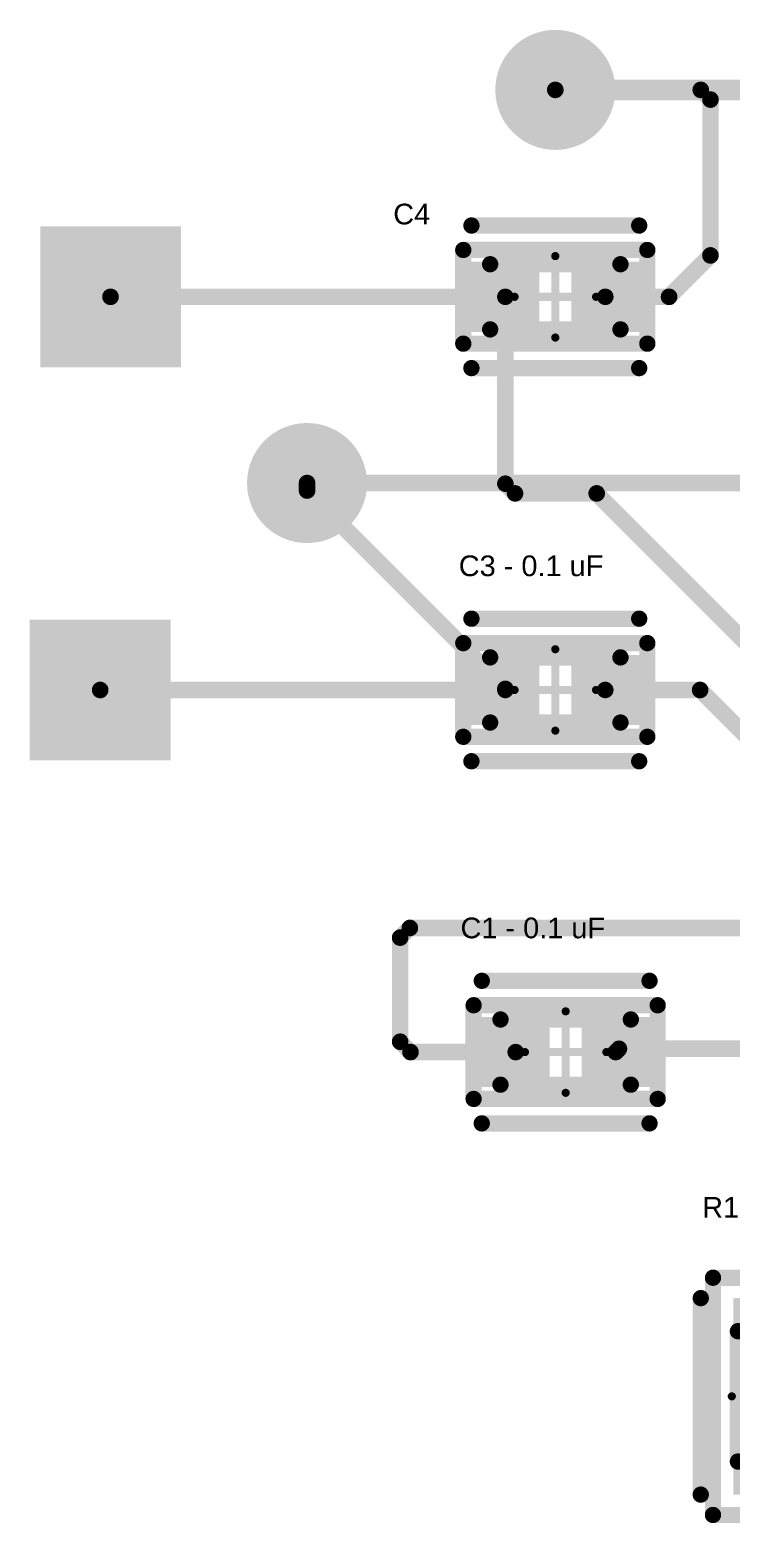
# Model space of a CAD drawing. Header units: inches. Extents: x 49.2 to 73.9, y 82.3 to 101.1.
# Drawn here: x 49.17 to 57.78, y 82.74 to 101.07 of the extents above; entities that cross this region are included whole.
import ezdxf

# ---------------------------------------------------------------- set-up
doc = ezdxf.new("R2010")
doc.units = ezdxf.units.IN
for name, color, linetype in [('Bottom Layer', 5, 'Continuous'), ('Bottom Solder', 6, 'Continuous'), ('Multi-Layer', 9, 'Continuous'), ('Pad Holes', 156, 'Continuous'), ('Top 3D Body', 56, 'Continuous'), ('Top Assembly', 56, 'Continuous'), ('Top Component Center', 56, 'Continuous'), ('Top Courtyard', 56, 'Continuous'), ('Top Layer', 1, 'Continuous'), ('Top Overlay', 2, 'Continuous'), ('Top Paste', 8, 'Continuous'), ('Top Solder', 216, 'Continuous'), ('Via Holes', 16, 'Continuous')]:
    doc.layers.add(name, color=color, linetype=linetype)
doc.styles.add('Arial', font='', dxfattribs={"height": 0.2})
doc.styles.get('Arial').set_extended_font_data('Arial')

# ---------------------------------------------------------------- blocks, each defined once
blk = doc.blocks.new('FP_0603B104K500CT_IPC_C_1')
at = {"layer": 'Top Layer'}
for points in [[(-1.03, 0.43), (-0.197, 0.43), (-0.197, -0.43), (-1.03, -0.43)], [(0.197, 0.43), (1.03, 0.43), (1.03, -0.43), (0.197, -0.43)]]:
    blk.add_hatch(color=1, dxfattribs=at).paths.add_polyline_path(points)
at = {"layer": 'Top Paste'}
for points in [[(-1.03, 0.43), (-0.197, 0.43), (-0.197, -0.43), (-1.03, -0.43)], [(0.197, 0.43), (1.03, 0.43), (1.03, -0.43), (0.197, -0.43)]]:
    blk.add_hatch(color=8, dxfattribs=at).paths.add_polyline_path(points)
at = {"layer": 'Top Solder'}
for points in [[(-1.03, 0.43), (-0.197, 0.43), (-0.197, -0.43), (-1.03, -0.43)], [(0.197, 0.43), (1.03, 0.43), (1.03, -0.43), (0.197, -0.43)]]:
    blk.add_hatch(color=216, dxfattribs=at).paths.add_polyline_path(points)
at = {"layer": 'Top 3D Body'}
for points in [[(-0.8, 0.4, 0.2, 0.2, 0), (-0.8, -0.4, 0.2, 0.2, 0)], [(0.8, 0.4, 0.2, 0.2, 0), (-0.8, 0.4, 0.2, 0.2, 0)], [(0.8, 0.4, 0.2, 0.2, 0), (0.8, -0.4, 0.2, 0.2, 0)], [(0.8, -0.4, 0.2, 0.2, 0), (-0.8, -0.4, 0.2, 0.2, 0)]]:
    blk.add_lwpolyline(points, format="xyseb", dxfattribs=at)
for points in [[(-0.85, 0.4, 0.1, 0.1, 1), (-0.75, 0.4, 0.1, 0.1, 1)], [(-0.85, 0.4, 0.1, 0.1, 1), (-0.75, 0.4, 0.1, 0.1, 1)], [(0.75, 0.4, 0.1, 0.1, 1), (0.85, 0.4, 0.1, 0.1, 1)], [(0.75, 0.4, 0.1, 0.1, 1), (0.85, 0.4, 0.1, 0.1, 1)], [(-0.85, -0.4, 0.1, 0.1, 1), (-0.75, -0.4, 0.1, 0.1, 1)], [(-0.85, -0.4, 0.1, 0.1, 1), (-0.75, -0.4, 0.1, 0.1, 1)], [(0.75, -0.4, 0.1, 0.1, 1), (0.85, -0.4, 0.1, 0.1, 1)], [(0.75, -0.4, 0.1, 0.1, 1), (0.85, -0.4, 0.1, 0.1, 1)]]:
    blk.add_lwpolyline(points, format="xyseb", close=True, dxfattribs=at)
at = {"layer": 'Top Assembly'}
for points in [[(-1.13, 0.575, 0.2, 0.2, 0), (-1.13, -0.575, 0.2, 0.2, 0)], [(1.13, 0.575, 0.2, 0.2, 0), (-1.13, 0.575, 0.2, 0.2, 0)], [(1.13, 0.575, 0.2, 0.2, 0), (1.13, -0.575, 0.2, 0.2, 0)], [(1.13, -0.575, 0.2, 0.2, 0), (-1.13, -0.575, 0.2, 0.2, 0)]]:
    blk.add_lwpolyline(points, format="xyseb", dxfattribs=at)
for points in [[(-1.18, 0.575, 0.1, 0.1, 1), (-1.08, 0.575, 0.1, 0.1, 1)], [(-1.18, 0.575, 0.1, 0.1, 1), (-1.08, 0.575, 0.1, 0.1, 1)], [(1.08, 0.575, 0.1, 0.1, 1), (1.18, 0.575, 0.1, 0.1, 1)], [(1.08, 0.575, 0.1, 0.1, 1), (1.18, 0.575, 0.1, 0.1, 1)], [(-1.18, -0.575, 0.1, 0.1, 1), (-1.08, -0.575, 0.1, 0.1, 1)], [(-1.18, -0.575, 0.1, 0.1, 1), (-1.08, -0.575, 0.1, 0.1, 1)], [(1.08, -0.575, 0.1, 0.1, 1), (1.18, -0.575, 0.1, 0.1, 1)], [(1.08, -0.575, 0.1, 0.1, 1), (1.18, -0.575, 0.1, 0.1, 1)]]:
    blk.add_lwpolyline(points, format="xyseb", close=True, dxfattribs=at)
at = {"layer": 'Top Component Center'}
for points in [[(0, 0.5, 0.1, 0.1, 0), (0, -0.5, 0.1, 0.1, 0)], [(0.5, 0, 0.1, 0.1, 0), (-0.5, 0, 0.1, 0.1, 0)]]:
    blk.add_lwpolyline(points, format="xyseb", dxfattribs=at)
for points in [[(-0.025, 0.5, 0.05, 0.05, 1), (0.025, 0.5, 0.05, 0.05, 1)], [(-0.525, 0, 0.05, 0.05, 1), (-0.475, 0, 0.05, 0.05, 1)], [(0.475, 0, 0.05, 0.05, 1), (0.525, 0, 0.05, 0.05, 1)], [(-0.025, -0.5, 0.05, 0.05, 1), (0.025, -0.5, 0.05, 0.05, 1)]]:
    blk.add_lwpolyline(points, format="xyseb", close=True, dxfattribs=at)
at = {"layer": 'Top Courtyard'}
for points in [[(-1.13, 0.575, 0.2, 0.2, 0), (-1.13, -0.575, 0.2, 0.2, 0)], [(1.13, 0.575, 0.2, 0.2, 0), (-1.13, 0.575, 0.2, 0.2, 0)], [(1.13, 0.575, 0.2, 0.2, 0), (1.13, -0.575, 0.2, 0.2, 0)], [(1.13, -0.575, 0.2, 0.2, 0), (-1.13, -0.575, 0.2, 0.2, 0)]]:
    blk.add_lwpolyline(points, format="xyseb", dxfattribs=at)
for points in [[(-1.18, 0.575, 0.1, 0.1, 1), (-1.08, 0.575, 0.1, 0.1, 1)], [(-1.18, 0.575, 0.1, 0.1, 1), (-1.08, 0.575, 0.1, 0.1, 1)], [(1.08, 0.575, 0.1, 0.1, 1), (1.18, 0.575, 0.1, 0.1, 1)], [(1.08, 0.575, 0.1, 0.1, 1), (1.18, 0.575, 0.1, 0.1, 1)], [(-1.18, -0.575, 0.1, 0.1, 1), (-1.08, -0.575, 0.1, 0.1, 1)], [(-1.18, -0.575, 0.1, 0.1, 1), (-1.08, -0.575, 0.1, 0.1, 1)], [(1.08, -0.575, 0.1, 0.1, 1), (1.18, -0.575, 0.1, 0.1, 1)], [(1.08, -0.575, 0.1, 0.1, 1), (1.18, -0.575, 0.1, 0.1, 1)]]:
    blk.add_lwpolyline(points, format="xyseb", close=True, dxfattribs=at)
at = {"layer": 'Top Overlay'}
for points in [[(1.03, 0.875, 0.2, 0.2, 0), (-1.03, 0.875, 0.2, 0.2, 0)], [(1.03, -0.875, 0.2, 0.2, 0), (-1.03, -0.875, 0.2, 0.2, 0)]]:
    blk.add_lwpolyline(points, format="xyseb", dxfattribs=at)
for points in [[(-1.08, 0.875, 0.1, 0.1, 1), (-0.98, 0.875, 0.1, 0.1, 1)], [(0.98, 0.875, 0.1, 0.1, 1), (1.08, 0.875, 0.1, 0.1, 1)], [(-1.08, -0.875, 0.1, 0.1, 1), (-0.98, -0.875, 0.1, 0.1, 1)], [(0.98, -0.875, 0.1, 0.1, 1), (1.08, -0.875, 0.1, 0.1, 1)]]:
    blk.add_lwpolyline(points, format="xyseb", close=True, dxfattribs=at)
blk = doc.blocks.new('FP_CRCW0603_HP_3_IPC_B_5')
at = {"layer": 'Top Layer'}
for points in [[(-1.206, 0.481), (-0.248, 0.481), (-0.248, -0.481), (-1.206, -0.481)], [(0.248, 0.481), (1.206, 0.481), (1.206, -0.481), (0.248, -0.481)]]:
    blk.add_hatch(color=1, dxfattribs=at).paths.add_polyline_path(points)
at = {"layer": 'Top Paste'}
for points in [[(-1.206, 0.481), (-0.248, 0.481), (-0.248, -0.481), (-1.206, -0.481)], [(0.248, 0.481), (1.206, 0.481), (1.206, -0.481), (0.248, -0.481)]]:
    blk.add_hatch(color=8, dxfattribs=at).paths.add_polyline_path(points)
at = {"layer": 'Top Solder'}
for points in [[(-1.206, 0.481), (-0.248, 0.481), (-0.248, -0.481), (-1.206, -0.481)], [(0.248, 0.481), (1.206, 0.481), (1.206, -0.481), (0.248, -0.481)]]:
    blk.add_hatch(color=216, dxfattribs=at).paths.add_polyline_path(points)
at = {"layer": 'Top 3D Body'}
for points in [[(-0.8, 0.425, 0.2, 0.2, 0), (-0.8, -0.425, 0.2, 0.2, 0)], [(-0.8, 0.425, 0.2, 0.2, 0), (0.8, 0.425, 0.2, 0.2, 0)], [(0.8, 0.425, 0.2, 0.2, 0), (0.8, -0.425, 0.2, 0.2, 0)], [(-0.8, -0.425, 0.2, 0.2, 0), (0.8, -0.425, 0.2, 0.2, 0)]]:
    blk.add_lwpolyline(points, format="xyseb", dxfattribs=at)
for points in [[(-0.85, 0.425, 0.1, 0.1, 1), (-0.75, 0.425, 0.1, 0.1, 1)], [(-0.85, 0.425, 0.1, 0.1, 1), (-0.75, 0.425, 0.1, 0.1, 1)], [(0.75, 0.425, 0.1, 0.1, 1), (0.85, 0.425, 0.1, 0.1, 1)], [(0.75, 0.425, 0.1, 0.1, 1), (0.85, 0.425, 0.1, 0.1, 1)], [(-0.85, -0.425, 0.1, 0.1, 1), (-0.75, -0.425, 0.1, 0.1, 1)], [(-0.85, -0.425, 0.1, 0.1, 1), (-0.75, -0.425, 0.1, 0.1, 1)], [(0.75, -0.425, 0.1, 0.1, 1), (0.85, -0.425, 0.1, 0.1, 1)], [(0.75, -0.425, 0.1, 0.1, 1), (0.85, -0.425, 0.1, 0.1, 1)]]:
    blk.add_lwpolyline(points, format="xyseb", close=True, dxfattribs=at)
at = {"layer": 'Top Assembly'}
for points in [[(-1.456, 0.731, 0.2, 0.2, 0), (-1.456, -0.731, 0.2, 0.2, 0)], [(-1.456, 0.731, 0.2, 0.2, 0), (1.456, 0.731, 0.2, 0.2, 0)], [(1.456, 0.731, 0.2, 0.2, 0), (1.456, -0.731, 0.2, 0.2, 0)], [(-1.456, -0.731, 0.2, 0.2, 0), (1.456, -0.731, 0.2, 0.2, 0)]]:
    blk.add_lwpolyline(points, format="xyseb", dxfattribs=at)
for points in [[(-1.506, 0.731, 0.1, 0.1, 1), (-1.406, 0.731, 0.1, 0.1, 1)], [(-1.506, 0.731, 0.1, 0.1, 1), (-1.406, 0.731, 0.1, 0.1, 1)], [(1.406, 0.731, 0.1, 0.1, 1), (1.506, 0.731, 0.1, 0.1, 1)], [(1.406, 0.731, 0.1, 0.1, 1), (1.506, 0.731, 0.1, 0.1, 1)], [(-1.506, -0.731, 0.1, 0.1, 1), (-1.406, -0.731, 0.1, 0.1, 1)], [(-1.506, -0.731, 0.1, 0.1, 1), (-1.406, -0.731, 0.1, 0.1, 1)], [(1.406, -0.731, 0.1, 0.1, 1), (1.506, -0.731, 0.1, 0.1, 1)], [(1.406, -0.731, 0.1, 0.1, 1), (1.506, -0.731, 0.1, 0.1, 1)]]:
    blk.add_lwpolyline(points, format="xyseb", close=True, dxfattribs=at)
at = {"layer": 'Top Component Center'}
for points in [[(0, 0.5, 0.1, 0.1, 0), (0, -0.5, 0.1, 0.1, 0)], [(-0.5, 0, 0.1, 0.1, 0), (0.5, 0, 0.1, 0.1, 0)]]:
    blk.add_lwpolyline(points, format="xyseb", dxfattribs=at)
for points in [[(-0.025, 0.5, 0.05, 0.05, 1), (0.025, 0.5, 0.05, 0.05, 1)], [(-0.525, 0, 0.05, 0.05, 1), (-0.475, 0, 0.05, 0.05, 1)], [(0.475, 0, 0.05, 0.05, 1), (0.525, 0, 0.05, 0.05, 1)], [(-0.025, -0.5, 0.05, 0.05, 1), (0.025, -0.5, 0.05, 0.05, 1)]]:
    blk.add_lwpolyline(points, format="xyseb", close=True, dxfattribs=at)
at = {"layer": 'Top Courtyard'}
for points in [[(-1.456, 0.731, 0.2, 0.2, 0), (-1.456, -0.731, 0.2, 0.2, 0)], [(-1.456, 0.731, 0.2, 0.2, 0), (1.456, 0.731, 0.2, 0.2, 0)], [(1.456, 0.731, 0.2, 0.2, 0), (1.456, -0.731, 0.2, 0.2, 0)], [(-1.456, -0.731, 0.2, 0.2, 0), (1.456, -0.731, 0.2, 0.2, 0)]]:
    blk.add_lwpolyline(points, format="xyseb", dxfattribs=at)
for points in [[(-1.506, 0.731, 0.1, 0.1, 1), (-1.406, 0.731, 0.1, 0.1, 1)], [(-1.506, 0.731, 0.1, 0.1, 1), (-1.406, 0.731, 0.1, 0.1, 1)], [(1.406, 0.731, 0.1, 0.1, 1), (1.506, 0.731, 0.1, 0.1, 1)], [(1.406, 0.731, 0.1, 0.1, 1), (1.506, 0.731, 0.1, 0.1, 1)], [(-1.506, -0.731, 0.1, 0.1, 1), (-1.406, -0.731, 0.1, 0.1, 1)], [(-1.506, -0.731, 0.1, 0.1, 1), (-1.406, -0.731, 0.1, 0.1, 1)], [(1.406, -0.731, 0.1, 0.1, 1), (1.506, -0.731, 0.1, 0.1, 1)], [(1.406, -0.731, 0.1, 0.1, 1), (1.506, -0.731, 0.1, 0.1, 1)]]:
    blk.add_lwpolyline(points, format="xyseb", close=True, dxfattribs=at)
at = {"layer": 'Top Overlay'}
for points in [[(-1.206, 0.881, 0.2, 0.2, 0), (1.206, 0.881, 0.2, 0.2, 0)], [(-1.206, -0.881, 0.2, 0.2, 0), (1.206, -0.881, 0.2, 0.2, 0)]]:
    blk.add_lwpolyline(points, format="xyseb", dxfattribs=at)
for points in [[(-1.256, 0.881, 0.1, 0.1, 1), (-1.156, 0.881, 0.1, 0.1, 1)], [(1.156, 0.881, 0.1, 0.1, 1), (1.256, 0.881, 0.1, 0.1, 1)], [(-1.256, -0.881, 0.1, 0.1, 1), (-1.156, -0.881, 0.1, 0.1, 1)], [(1.156, -0.881, 0.1, 0.1, 1), (1.256, -0.881, 0.1, 0.1, 1)]]:
    blk.add_lwpolyline(points, format="xyseb", close=True, dxfattribs=at)
blk = doc.blocks.new('FP_0603B104K500CT_IPC_C_6')
at = {"layer": 'Top Layer'}
for points in [[(-1.03, 0.43), (-0.197, 0.43), (-0.197, -0.43), (-1.03, -0.43)], [(0.197, 0.43), (1.03, 0.43), (1.03, -0.43), (0.197, -0.43)]]:
    blk.add_hatch(color=1, dxfattribs=at).paths.add_polyline_path(points)
at = {"layer": 'Top Paste'}
for points in [[(-1.03, 0.43), (-0.197, 0.43), (-0.197, -0.43), (-1.03, -0.43)], [(0.197, 0.43), (1.03, 0.43), (1.03, -0.43), (0.197, -0.43)]]:
    blk.add_hatch(color=8, dxfattribs=at).paths.add_polyline_path(points)
at = {"layer": 'Top Solder'}
for points in [[(-1.03, 0.43), (-0.197, 0.43), (-0.197, -0.43), (-1.03, -0.43)], [(0.197, 0.43), (1.03, 0.43), (1.03, -0.43), (0.197, -0.43)]]:
    blk.add_hatch(color=216, dxfattribs=at).paths.add_polyline_path(points)
at = {"layer": 'Top 3D Body'}
for points in [[(-0.8, -0.4, 0.2, 0.2, 0), (-0.8, 0.4, 0.2, 0.2, 0)], [(-0.8, 0.4, 0.2, 0.2, 0), (0.8, 0.4, 0.2, 0.2, 0)], [(0.8, -0.4, 0.2, 0.2, 0), (0.8, 0.4, 0.2, 0.2, 0)], [(-0.8, -0.4, 0.2, 0.2, 0), (0.8, -0.4, 0.2, 0.2, 0)]]:
    blk.add_lwpolyline(points, format="xyseb", dxfattribs=at)
for points in [[(-0.85, 0.4, 0.1, 0.1, 1), (-0.75, 0.4, 0.1, 0.1, 1)], [(-0.85, 0.4, 0.1, 0.1, 1), (-0.75, 0.4, 0.1, 0.1, 1)], [(0.75, 0.4, 0.1, 0.1, 1), (0.85, 0.4, 0.1, 0.1, 1)], [(0.75, 0.4, 0.1, 0.1, 1), (0.85, 0.4, 0.1, 0.1, 1)], [(-0.85, -0.4, 0.1, 0.1, 1), (-0.75, -0.4, 0.1, 0.1, 1)], [(-0.85, -0.4, 0.1, 0.1, 1), (-0.75, -0.4, 0.1, 0.1, 1)], [(0.75, -0.4, 0.1, 0.1, 1), (0.85, -0.4, 0.1, 0.1, 1)], [(0.75, -0.4, 0.1, 0.1, 1), (0.85, -0.4, 0.1, 0.1, 1)]]:
    blk.add_lwpolyline(points, format="xyseb", close=True, dxfattribs=at)
at = {"layer": 'Top Assembly'}
for points in [[(-1.13, -0.575, 0.2, 0.2, 0), (-1.13, 0.575, 0.2, 0.2, 0)], [(-1.13, 0.575, 0.2, 0.2, 0), (1.13, 0.575, 0.2, 0.2, 0)], [(1.13, -0.575, 0.2, 0.2, 0), (1.13, 0.575, 0.2, 0.2, 0)], [(-1.13, -0.575, 0.2, 0.2, 0), (1.13, -0.575, 0.2, 0.2, 0)]]:
    blk.add_lwpolyline(points, format="xyseb", dxfattribs=at)
for points in [[(-1.18, 0.575, 0.1, 0.1, 1), (-1.08, 0.575, 0.1, 0.1, 1)], [(-1.18, 0.575, 0.1, 0.1, 1), (-1.08, 0.575, 0.1, 0.1, 1)], [(1.08, 0.575, 0.1, 0.1, 1), (1.18, 0.575, 0.1, 0.1, 1)], [(1.08, 0.575, 0.1, 0.1, 1), (1.18, 0.575, 0.1, 0.1, 1)], [(-1.18, -0.575, 0.1, 0.1, 1), (-1.08, -0.575, 0.1, 0.1, 1)], [(-1.18, -0.575, 0.1, 0.1, 1), (-1.08, -0.575, 0.1, 0.1, 1)], [(1.08, -0.575, 0.1, 0.1, 1), (1.18, -0.575, 0.1, 0.1, 1)], [(1.08, -0.575, 0.1, 0.1, 1), (1.18, -0.575, 0.1, 0.1, 1)]]:
    blk.add_lwpolyline(points, format="xyseb", close=True, dxfattribs=at)
at = {"layer": 'Top Component Center'}
for points in [[(0, -0.5, 0.1, 0.1, 0), (0, 0.5, 0.1, 0.1, 0)], [(-0.5, 0, 0.1, 0.1, 0), (0.5, 0, 0.1, 0.1, 0)]]:
    blk.add_lwpolyline(points, format="xyseb", dxfattribs=at)
for points in [[(-0.025, 0.5, 0.05, 0.05, 1), (0.025, 0.5, 0.05, 0.05, 1)], [(-0.525, 0, 0.05, 0.05, 1), (-0.475, 0, 0.05, 0.05, 1)], [(0.475, 0, 0.05, 0.05, 1), (0.525, 0, 0.05, 0.05, 1)], [(-0.025, -0.5, 0.05, 0.05, 1), (0.025, -0.5, 0.05, 0.05, 1)]]:
    blk.add_lwpolyline(points, format="xyseb", close=True, dxfattribs=at)
at = {"layer": 'Top Courtyard'}
for points in [[(-1.13, -0.575, 0.2, 0.2, 0), (-1.13, 0.575, 0.2, 0.2, 0)], [(-1.13, 0.575, 0.2, 0.2, 0), (1.13, 0.575, 0.2, 0.2, 0)], [(1.13, -0.575, 0.2, 0.2, 0), (1.13, 0.575, 0.2, 0.2, 0)], [(-1.13, -0.575, 0.2, 0.2, 0), (1.13, -0.575, 0.2, 0.2, 0)]]:
    blk.add_lwpolyline(points, format="xyseb", dxfattribs=at)
for points in [[(-1.18, 0.575, 0.1, 0.1, 1), (-1.08, 0.575, 0.1, 0.1, 1)], [(-1.18, 0.575, 0.1, 0.1, 1), (-1.08, 0.575, 0.1, 0.1, 1)], [(1.08, 0.575, 0.1, 0.1, 1), (1.18, 0.575, 0.1, 0.1, 1)], [(1.08, 0.575, 0.1, 0.1, 1), (1.18, 0.575, 0.1, 0.1, 1)], [(-1.18, -0.575, 0.1, 0.1, 1), (-1.08, -0.575, 0.1, 0.1, 1)], [(-1.18, -0.575, 0.1, 0.1, 1), (-1.08, -0.575, 0.1, 0.1, 1)], [(1.08, -0.575, 0.1, 0.1, 1), (1.18, -0.575, 0.1, 0.1, 1)], [(1.08, -0.575, 0.1, 0.1, 1), (1.18, -0.575, 0.1, 0.1, 1)]]:
    blk.add_lwpolyline(points, format="xyseb", close=True, dxfattribs=at)
at = {"layer": 'Top Overlay'}
for points in [[(-1.03, 0.875, 0.2, 0.2, 0), (1.03, 0.875, 0.2, 0.2, 0)], [(-1.03, -0.875, 0.2, 0.2, 0), (1.03, -0.875, 0.2, 0.2, 0)]]:
    blk.add_lwpolyline(points, format="xyseb", dxfattribs=at)
for points in [[(-1.08, 0.875, 0.1, 0.1, 1), (-0.98, 0.875, 0.1, 0.1, 1)], [(0.98, 0.875, 0.1, 0.1, 1), (1.08, 0.875, 0.1, 0.1, 1)], [(-1.08, -0.875, 0.1, 0.1, 1), (-0.98, -0.875, 0.1, 0.1, 1)], [(0.98, -0.875, 0.1, 0.1, 1), (1.08, -0.875, 0.1, 0.1, 1)]]:
    blk.add_lwpolyline(points, format="xyseb", close=True, dxfattribs=at)
blk = doc.blocks.new('FP_0603B104K500CT_IPC_C_7')
at = {"layer": 'Top Layer'}
for points in [[(-1.03, 0.43), (-0.197, 0.43), (-0.197, -0.43), (-1.03, -0.43)], [(0.197, 0.43), (1.03, 0.43), (1.03, -0.43), (0.197, -0.43)]]:
    blk.add_hatch(color=1, dxfattribs=at).paths.add_polyline_path(points)
at = {"layer": 'Top Paste'}
for points in [[(-1.03, 0.43), (-0.197, 0.43), (-0.197, -0.43), (-1.03, -0.43)], [(0.197, 0.43), (1.03, 0.43), (1.03, -0.43), (0.197, -0.43)]]:
    blk.add_hatch(color=8, dxfattribs=at).paths.add_polyline_path(points)
at = {"layer": 'Top Solder'}
for points in [[(-1.03, 0.43), (-0.197, 0.43), (-0.197, -0.43), (-1.03, -0.43)], [(0.197, 0.43), (1.03, 0.43), (1.03, -0.43), (0.197, -0.43)]]:
    blk.add_hatch(color=216, dxfattribs=at).paths.add_polyline_path(points)
at = {"layer": 'Top 3D Body'}
for points in [[(-0.8, -0.4, 0.2, 0.2, 0), (-0.8, 0.4, 0.2, 0.2, 0)], [(-0.8, 0.4, 0.2, 0.2, 0), (0.8, 0.4, 0.2, 0.2, 0)], [(0.8, -0.4, 0.2, 0.2, 0), (0.8, 0.4, 0.2, 0.2, 0)], [(-0.8, -0.4, 0.2, 0.2, 0), (0.8, -0.4, 0.2, 0.2, 0)]]:
    blk.add_lwpolyline(points, format="xyseb", dxfattribs=at)
for points in [[(-0.85, 0.4, 0.1, 0.1, 1), (-0.75, 0.4, 0.1, 0.1, 1)], [(-0.85, 0.4, 0.1, 0.1, 1), (-0.75, 0.4, 0.1, 0.1, 1)], [(0.75, 0.4, 0.1, 0.1, 1), (0.85, 0.4, 0.1, 0.1, 1)], [(0.75, 0.4, 0.1, 0.1, 1), (0.85, 0.4, 0.1, 0.1, 1)], [(-0.85, -0.4, 0.1, 0.1, 1), (-0.75, -0.4, 0.1, 0.1, 1)], [(-0.85, -0.4, 0.1, 0.1, 1), (-0.75, -0.4, 0.1, 0.1, 1)], [(0.75, -0.4, 0.1, 0.1, 1), (0.85, -0.4, 0.1, 0.1, 1)], [(0.75, -0.4, 0.1, 0.1, 1), (0.85, -0.4, 0.1, 0.1, 1)]]:
    blk.add_lwpolyline(points, format="xyseb", close=True, dxfattribs=at)
at = {"layer": 'Top Assembly'}
for points in [[(-1.13, -0.575, 0.2, 0.2, 0), (-1.13, 0.575, 0.2, 0.2, 0)], [(-1.13, 0.575, 0.2, 0.2, 0), (1.13, 0.575, 0.2, 0.2, 0)], [(1.13, -0.575, 0.2, 0.2, 0), (1.13, 0.575, 0.2, 0.2, 0)], [(-1.13, -0.575, 0.2, 0.2, 0), (1.13, -0.575, 0.2, 0.2, 0)]]:
    blk.add_lwpolyline(points, format="xyseb", dxfattribs=at)
for points in [[(-1.18, 0.575, 0.1, 0.1, 1), (-1.08, 0.575, 0.1, 0.1, 1)], [(-1.18, 0.575, 0.1, 0.1, 1), (-1.08, 0.575, 0.1, 0.1, 1)], [(1.08, 0.575, 0.1, 0.1, 1), (1.18, 0.575, 0.1, 0.1, 1)], [(1.08, 0.575, 0.1, 0.1, 1), (1.18, 0.575, 0.1, 0.1, 1)], [(-1.18, -0.575, 0.1, 0.1, 1), (-1.08, -0.575, 0.1, 0.1, 1)], [(-1.18, -0.575, 0.1, 0.1, 1), (-1.08, -0.575, 0.1, 0.1, 1)], [(1.08, -0.575, 0.1, 0.1, 1), (1.18, -0.575, 0.1, 0.1, 1)], [(1.08, -0.575, 0.1, 0.1, 1), (1.18, -0.575, 0.1, 0.1, 1)]]:
    blk.add_lwpolyline(points, format="xyseb", close=True, dxfattribs=at)
at = {"layer": 'Top Component Center'}
for points in [[(0, -0.5, 0.1, 0.1, 0), (0, 0.5, 0.1, 0.1, 0)], [(-0.5, 0, 0.1, 0.1, 0), (0.5, 0, 0.1, 0.1, 0)]]:
    blk.add_lwpolyline(points, format="xyseb", dxfattribs=at)
for points in [[(-0.025, 0.5, 0.05, 0.05, 1), (0.025, 0.5, 0.05, 0.05, 1)], [(-0.525, 0, 0.05, 0.05, 1), (-0.475, 0, 0.05, 0.05, 1)], [(0.475, 0, 0.05, 0.05, 1), (0.525, 0, 0.05, 0.05, 1)], [(-0.025, -0.5, 0.05, 0.05, 1), (0.025, -0.5, 0.05, 0.05, 1)]]:
    blk.add_lwpolyline(points, format="xyseb", close=True, dxfattribs=at)
at = {"layer": 'Top Courtyard'}
for points in [[(-1.13, -0.575, 0.2, 0.2, 0), (-1.13, 0.575, 0.2, 0.2, 0)], [(-1.13, 0.575, 0.2, 0.2, 0), (1.13, 0.575, 0.2, 0.2, 0)], [(1.13, -0.575, 0.2, 0.2, 0), (1.13, 0.575, 0.2, 0.2, 0)], [(-1.13, -0.575, 0.2, 0.2, 0), (1.13, -0.575, 0.2, 0.2, 0)]]:
    blk.add_lwpolyline(points, format="xyseb", dxfattribs=at)
for points in [[(-1.18, 0.575, 0.1, 0.1, 1), (-1.08, 0.575, 0.1, 0.1, 1)], [(-1.18, 0.575, 0.1, 0.1, 1), (-1.08, 0.575, 0.1, 0.1, 1)], [(1.08, 0.575, 0.1, 0.1, 1), (1.18, 0.575, 0.1, 0.1, 1)], [(1.08, 0.575, 0.1, 0.1, 1), (1.18, 0.575, 0.1, 0.1, 1)], [(-1.18, -0.575, 0.1, 0.1, 1), (-1.08, -0.575, 0.1, 0.1, 1)], [(-1.18, -0.575, 0.1, 0.1, 1), (-1.08, -0.575, 0.1, 0.1, 1)], [(1.08, -0.575, 0.1, 0.1, 1), (1.18, -0.575, 0.1, 0.1, 1)], [(1.08, -0.575, 0.1, 0.1, 1), (1.18, -0.575, 0.1, 0.1, 1)]]:
    blk.add_lwpolyline(points, format="xyseb", close=True, dxfattribs=at)
at = {"layer": 'Top Overlay'}
for points in [[(-1.03, 0.875, 0.2, 0.2, 0), (1.03, 0.875, 0.2, 0.2, 0)], [(-1.03, -0.875, 0.2, 0.2, 0), (1.03, -0.875, 0.2, 0.2, 0)]]:
    blk.add_lwpolyline(points, format="xyseb", dxfattribs=at)
for points in [[(-1.08, 0.875, 0.1, 0.1, 1), (-0.98, 0.875, 0.1, 0.1, 1)], [(0.98, 0.875, 0.1, 0.1, 1), (1.08, 0.875, 0.1, 0.1, 1)], [(-1.08, -0.875, 0.1, 0.1, 1), (-0.98, -0.875, 0.1, 0.1, 1)], [(0.98, -0.875, 0.1, 0.1, 1), (1.08, -0.875, 0.1, 0.1, 1)]]:
    blk.add_lwpolyline(points, format="xyseb", close=True, dxfattribs=at)

msp = doc.modelspace()

# ---------------------------------------------------------------- hatches: boundary and pattern name
at = {"layer": 'Bottom Layer'}
h = msp.add_hatch(color=5, dxfattribs=at)
edge = h.paths.add_edge_path()
edge.add_arc((55.626, 100.33), 0.635, 0, 360)
for points in [[(49.403, 98.552), (50.927, 98.552), (50.927, 97.028), (49.403, 97.028)], [(49.276, 93.726), (50.8, 93.726), (50.8, 92.202), (49.276, 92.202)]]:
    msp.add_hatch(color=5, dxfattribs=at).paths.add_polyline_path(points)
h = msp.add_hatch(color=5, dxfattribs=at)
edge = h.paths.add_edge_path()
edge.add_arc((52.578, 95.504), 0.635, 0, 360)
at = {"layer": 'Bottom Solder'}
h = msp.add_hatch(color=6, dxfattribs=at)
edge = h.paths.add_edge_path()
edge.add_arc((55.626, 100.33), 0.737, 0, 360)
for points in [[(49.301, 98.654), (51.029, 98.654), (51.029, 96.926), (49.301, 96.926)], [(49.174, 93.828), (50.902, 93.828), (50.902, 92.1), (49.174, 92.1)]]:
    msp.add_hatch(color=6, dxfattribs=at).paths.add_polyline_path(points)
h = msp.add_hatch(color=6, dxfattribs=at)
edge = h.paths.add_edge_path()
edge.add_arc((52.578, 95.504), 0.737, 0, 360)
at = {"layer": 'Multi-Layer'}
for points in [[(49.403, 98.552), (50.927, 98.552), (50.927, 97.028), (49.403, 97.028)], [(49.276, 93.726), (50.8, 93.726), (50.8, 92.202), (49.276, 92.202)]]:
    msp.add_hatch(color=9, dxfattribs=at).paths.add_polyline_path(points)
at = {"layer": 'Pad Holes'}
h = msp.add_hatch(color=7, dxfattribs=at)
edge = h.paths.add_edge_path()
edge.add_arc((50.165, 97.79), 0.381, 0, 360)
h = msp.add_hatch(color=7, dxfattribs=at)
edge = h.paths.add_edge_path()
edge.add_arc((50.038, 92.964), 0.381, 0, 360)
at = {"layer": 'Top Layer'}
h = msp.add_hatch(color=1, dxfattribs=at)
edge = h.paths.add_edge_path()
edge.add_arc((55.626, 100.33), 0.635, 0, 360)
for points in [[(49.403, 98.552), (50.927, 98.552), (50.927, 97.028), (49.403, 97.028)], [(49.276, 93.726), (50.8, 93.726), (50.8, 92.202), (49.276, 92.202)]]:
    msp.add_hatch(color=1, dxfattribs=at).paths.add_polyline_path(points)
h = msp.add_hatch(color=1, dxfattribs=at)
edge = h.paths.add_edge_path()
edge.add_arc((52.578, 95.504), 0.635, 0, 360)
at = {"layer": 'Top Solder'}
h = msp.add_hatch(color=216, dxfattribs=at)
edge = h.paths.add_edge_path()
edge.add_arc((55.626, 100.33), 0.737, 0, 360)
for points in [[(49.301, 98.654), (51.029, 98.654), (51.029, 96.926), (49.301, 96.926)], [(49.174, 93.828), (50.902, 93.828), (50.902, 92.1), (49.174, 92.1)]]:
    msp.add_hatch(color=216, dxfattribs=at).paths.add_polyline_path(points)
h = msp.add_hatch(color=216, dxfattribs=at)
edge = h.paths.add_edge_path()
edge.add_arc((52.578, 95.504), 0.737, 0, 360)
at = {"layer": 'Via Holes'}
h = msp.add_hatch(color=7, dxfattribs=at)
edge = h.paths.add_edge_path()
edge.add_arc((55.626, 100.33), 0.356, 0, 360)
h = msp.add_hatch(color=7, dxfattribs=at)
edge = h.paths.add_edge_path()
edge.add_arc((52.578, 95.504), 0.356, 0, 360)

# ---------------------------------------------------------------- linework, layer by layer
at = {"layer": 'Bottom Layer'}
for points in [[(55.626, 100.33, 0.254, 0.254, 0), (66.294, 100.33, 0.254, 0.254, 0)], [(52.578, 95.504, 0.203, 0.203, 0), (59.817, 95.504, 0.203, 0.203, 0)]]:
    msp.add_lwpolyline(points, format="xyseb", dxfattribs=at)
for points in [[(55.562, 100.33, 0.127, 0.127, 1), (55.69, 100.33, 0.127, 0.127, 1)], [(52.527, 95.504, 0.102, 0.102, 1), (52.629, 95.504, 0.102, 0.102, 1)]]:
    msp.add_lwpolyline(points, format="xyseb", close=True, dxfattribs=at)
at = {"layer": 'Top Layer'}
for points in [[(55.626, 100.33, 0.203, 0.203, 0), (57.412, 100.33, 0.203, 0.203, 0)], [(57.412, 100.33, 0.203, 0.203, 0), (57.531, 100.211, 0.203, 0.203, 0)], [(57.531, 98.298, 0.203, 0.203, 0), (57.531, 100.211, 0.203, 0.203, 0)], [(57.023, 97.79, 0.203, 0.203, 0), (57.531, 98.298, 0.203, 0.203, 0)], [(50.165, 97.79, 0.203, 0.203, 0), (55.012, 97.79, 0.203, 0.203, 0)], [(55.012, 95.496, 0.203, 0.203, 0), (55.012, 97.79, 0.203, 0.203, 0)], [(56.24, 97.79, 0.203, 0.203, 0), (57.023, 97.79, 0.203, 0.203, 0)], [(52.578, 95.412, 0.203, 0.203, 0), (52.578, 95.504, 0.203, 0.203, 0)], [(52.578, 95.412, 0.203, 0.203, 0), (55.012, 92.978, 0.203, 0.203, 0)], [(55.012, 95.496, 0.203, 0.203, 0), (55.131, 95.377, 0.203, 0.203, 0)], [(55.131, 95.377, 0.203, 0.203, 0), (56.134, 95.377, 0.203, 0.203, 0)], [(56.134, 95.377, 0.203, 0.203, 0), (58.125, 93.386, 0.203, 0.203, 0)], [(50.038, 92.964, 0.203, 0.203, 0), (55.012, 92.964, 0.203, 0.203, 0)], [(55.012, 92.964, 0.203, 0.203, 0), (55.012, 92.978, 0.203, 0.203, 0)], [(56.24, 92.964, 0.203, 0.203, 0), (57.404, 92.964, 0.203, 0.203, 0)], [(57.404, 92.964, 0.203, 0.203, 0), (58.674, 91.694, 0.203, 0.203, 0)], [(53.721, 89.924, 0.203, 0.203, 0), (53.84, 90.043, 0.203, 0.203, 0)], [(53.721, 88.646, 0.203, 0.203, 0), (53.721, 89.924, 0.203, 0.203, 0)], [(53.84, 90.043, 0.203, 0.203, 0), (68.326, 90.043, 0.203, 0.203, 0)], [(53.721, 88.646, 0.203, 0.203, 0), (53.848, 88.519, 0.203, 0.203, 0)], [(53.848, 88.519, 0.203, 0.203, 0), (55.139, 88.519, 0.203, 0.203, 0)], [(56.367, 88.519, 0.203, 0.203, 0), (56.408, 88.56, 0.203, 0.203, 0)], [(56.408, 88.56, 0.203, 0.203, 0), (58.208, 88.56, 0.203, 0.203, 0)]]:
    msp.add_lwpolyline(points, format="xyseb", dxfattribs=at)
for points in [[(55.575, 100.33, 0.102, 0.102, 1), (55.677, 100.33, 0.102, 0.102, 1)], [(57.361, 100.33, 0.102, 0.102, 1), (57.463, 100.33, 0.102, 0.102, 1)], [(57.361, 100.33, 0.102, 0.102, 1), (57.463, 100.33, 0.102, 0.102, 1)], [(57.48, 100.211, 0.102, 0.102, 1), (57.582, 100.211, 0.102, 0.102, 1)], [(57.48, 100.211, 0.102, 0.102, 1), (57.582, 100.211, 0.102, 0.102, 1)], [(57.48, 98.298, 0.102, 0.102, 1), (57.582, 98.298, 0.102, 0.102, 1)], [(57.48, 98.298, 0.102, 0.102, 1), (57.582, 98.298, 0.102, 0.102, 1)], [(50.114, 97.79, 0.102, 0.102, 1), (50.216, 97.79, 0.102, 0.102, 1)], [(54.962, 97.79, 0.102, 0.102, 1), (55.063, 97.79, 0.102, 0.102, 1)], [(54.962, 97.79, 0.102, 0.102, 1), (55.063, 97.79, 0.102, 0.102, 1)], [(56.189, 97.79, 0.102, 0.102, 1), (56.29, 97.79, 0.102, 0.102, 1)], [(56.972, 97.79, 0.102, 0.102, 1), (57.074, 97.79, 0.102, 0.102, 1)], [(56.972, 97.79, 0.102, 0.102, 1), (57.074, 97.79, 0.102, 0.102, 1)], [(52.527, 95.504, 0.102, 0.102, 1), (52.629, 95.504, 0.102, 0.102, 1)], [(52.527, 95.412, 0.102, 0.102, 1), (52.629, 95.412, 0.102, 0.102, 1)], [(52.527, 95.412, 0.102, 0.102, 1), (52.629, 95.412, 0.102, 0.102, 1)], [(54.962, 95.496, 0.102, 0.102, 1), (55.063, 95.496, 0.102, 0.102, 1)], [(54.962, 95.496, 0.102, 0.102, 1), (55.063, 95.496, 0.102, 0.102, 1)], [(55.081, 95.377, 0.102, 0.102, 1), (55.182, 95.377, 0.102, 0.102, 1)], [(55.081, 95.377, 0.102, 0.102, 1), (55.182, 95.377, 0.102, 0.102, 1)], [(56.083, 95.377, 0.102, 0.102, 1), (56.185, 95.377, 0.102, 0.102, 1)], [(56.083, 95.377, 0.102, 0.102, 1), (56.185, 95.377, 0.102, 0.102, 1)], [(49.987, 92.964, 0.102, 0.102, 1), (50.089, 92.964, 0.102, 0.102, 1)], [(54.962, 92.978, 0.102, 0.102, 1), (55.063, 92.978, 0.102, 0.102, 1)], [(54.962, 92.978, 0.102, 0.102, 1), (55.063, 92.978, 0.102, 0.102, 1)], [(54.962, 92.964, 0.102, 0.102, 1), (55.063, 92.964, 0.102, 0.102, 1)], [(54.962, 92.964, 0.102, 0.102, 1), (55.063, 92.964, 0.102, 0.102, 1)], [(56.189, 92.964, 0.102, 0.102, 1), (56.29, 92.964, 0.102, 0.102, 1)], [(57.353, 92.964, 0.102, 0.102, 1), (57.455, 92.964, 0.102, 0.102, 1)], [(57.353, 92.964, 0.102, 0.102, 1), (57.455, 92.964, 0.102, 0.102, 1)], [(53.67, 89.924, 0.102, 0.102, 1), (53.772, 89.924, 0.102, 0.102, 1)], [(53.67, 89.924, 0.102, 0.102, 1), (53.772, 89.924, 0.102, 0.102, 1)], [(53.789, 90.043, 0.102, 0.102, 1), (53.891, 90.043, 0.102, 0.102, 1)], [(53.789, 90.043, 0.102, 0.102, 1), (53.891, 90.043, 0.102, 0.102, 1)], [(53.67, 88.646, 0.102, 0.102, 1), (53.772, 88.646, 0.102, 0.102, 1)], [(53.67, 88.646, 0.102, 0.102, 1), (53.772, 88.646, 0.102, 0.102, 1)], [(53.797, 88.519, 0.102, 0.102, 1), (53.899, 88.519, 0.102, 0.102, 1)], [(53.797, 88.519, 0.102, 0.102, 1), (53.899, 88.519, 0.102, 0.102, 1)], [(55.089, 88.519, 0.102, 0.102, 1), (55.19, 88.519, 0.102, 0.102, 1)], [(56.316, 88.519, 0.102, 0.102, 1), (56.417, 88.519, 0.102, 0.102, 1)], [(56.357, 88.56, 0.102, 0.102, 1), (56.458, 88.56, 0.102, 0.102, 1)], [(56.357, 88.56, 0.102, 0.102, 1), (56.458, 88.56, 0.102, 0.102, 1)]]:
    msp.add_lwpolyline(points, format="xyseb", close=True, dxfattribs=at)

# ---------------------------------------------------------------- block references
for name, p in [('FP_0603B104K500CT_IPC_C_6', (55.626, 97.79)), ('FP_0603B104K500CT_IPC_C_7', (55.626, 92.964))]:
    msp.add_blockref(name, p)
for name, p, rotation in [('FP_0603B104K500CT_IPC_C_1', (55.753, 88.519), 180), ('FP_CRCW0603_HP_3_IPC_B_5', (58.293, 84.293), 90)]:
    msp.add_blockref(name, p, dxfattribs=dict(rotation=rotation))

# ---------------------------------------------------------------- texts
at = {"layer": 'Top Overlay', "style": 'Arial'}
for s, p in [('C4', (53.636, 98.679)), ('C1 - 0.1 uF', (54.462, 89.916)), ('R1 - 160K', (57.429, 86.487))]:
    msp.add_text(s, height=0.254, dxfattribs=at).set_placement(p)
msp.add_text('C3 - 0.1 uF', height=0.254, rotation=360, dxfattribs=at).set_placement((54.441, 94.361))

doc.saveas('drawing.dxf')
